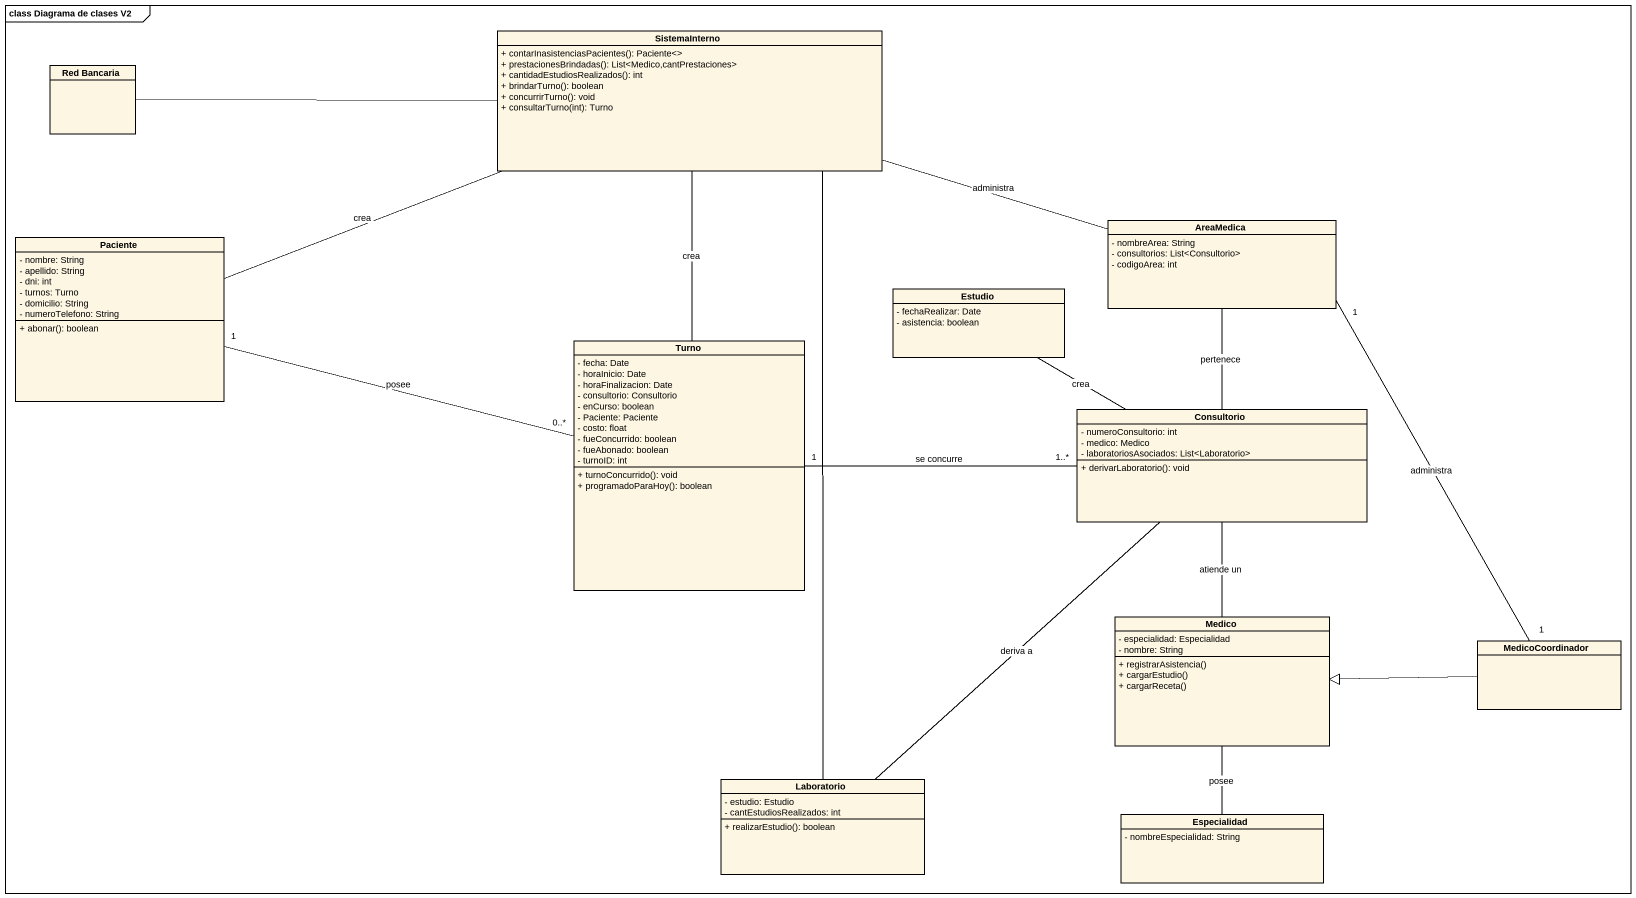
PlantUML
@startuml
mainframe class Diagrama de clases V2
hide circle
hide empty members
skinparam classAttributeIconSize 0
class SistemaInterno {
  + contarInasistenciasPacientes(): Paciente<>
  + prestacionesBrindadas(): List<Medico,cantPrestaciones>
  + cantidadEstudiosRealizados(): int
  + brindarTurno(): boolean
  + concurrirTurno(): void
  + consultarTurno(int): Turno
}
class "Red Bancaria" as Red_Bancaria
class AreaMedica {
  - nombreArea: String
  - consultorios: List<Consultorio>
  - codigoArea: int
}
class Paciente {
  - nombre: String
  - apellido: String
  - dni: int
  - turnos: Turno
  - domicilio: String
  - numeroTelefono: String
  + abonar(): boolean
}
class Estudio {
  - fechaRealizar: Date
  - asistencia: boolean
}
class Turno {
  - fecha: Date
  - horaInicio: Date
  - horaFinalizacion: Date
  - consultorio: Consultorio
  - enCurso: boolean
  - Paciente: Paciente
  - costo: float
  - fueConcurrido: boolean
  - fueAbonado: boolean
  - turnoID: int
  + turnoConcurrido(): void
  + programadoParaHoy(): boolean
}
class Consultorio {
  - numeroConsultorio: int
  - medico: Medico
  - laboratoriosAsociados: List<Laboratorio>
  + derivarLaboratorio(): void
}
class Medico {
  - especialidad: Especialidad
  - nombre: String
  + registrarAsistencia()
  + cargarEstudio()
  + cargarReceta()
}
class MedicoCoordinador
class Laboratorio {
  - estudio: Estudio
  - cantEstudiosRealizados: int
  + realizarEstudio(): boolean
}
class Especialidad {
  - nombreEspecialidad: String
}
SistemaInterno -left- Red_Bancaria
SistemaInterno -- Laboratorio
AreaMedica -left- SistemaInterno : administra
Paciente -right- SistemaInterno : crea
Paciente "1" -right- "0..*" Turno : posee
Estudio -right- Consultorio : crea
Turno -up- SistemaInterno : crea
Turno "1" -right- "1..*" Consultorio : se concurre
Consultorio -up- AreaMedica : pertenece
Consultorio -- Laboratorio : deriva a
Medico -up- Consultorio : atiende un
MedicoCoordinador "1" -up- "1" AreaMedica : administra
MedicoCoordinador -left-|> Medico
Especialidad -up- Medico : posee
@enduml
